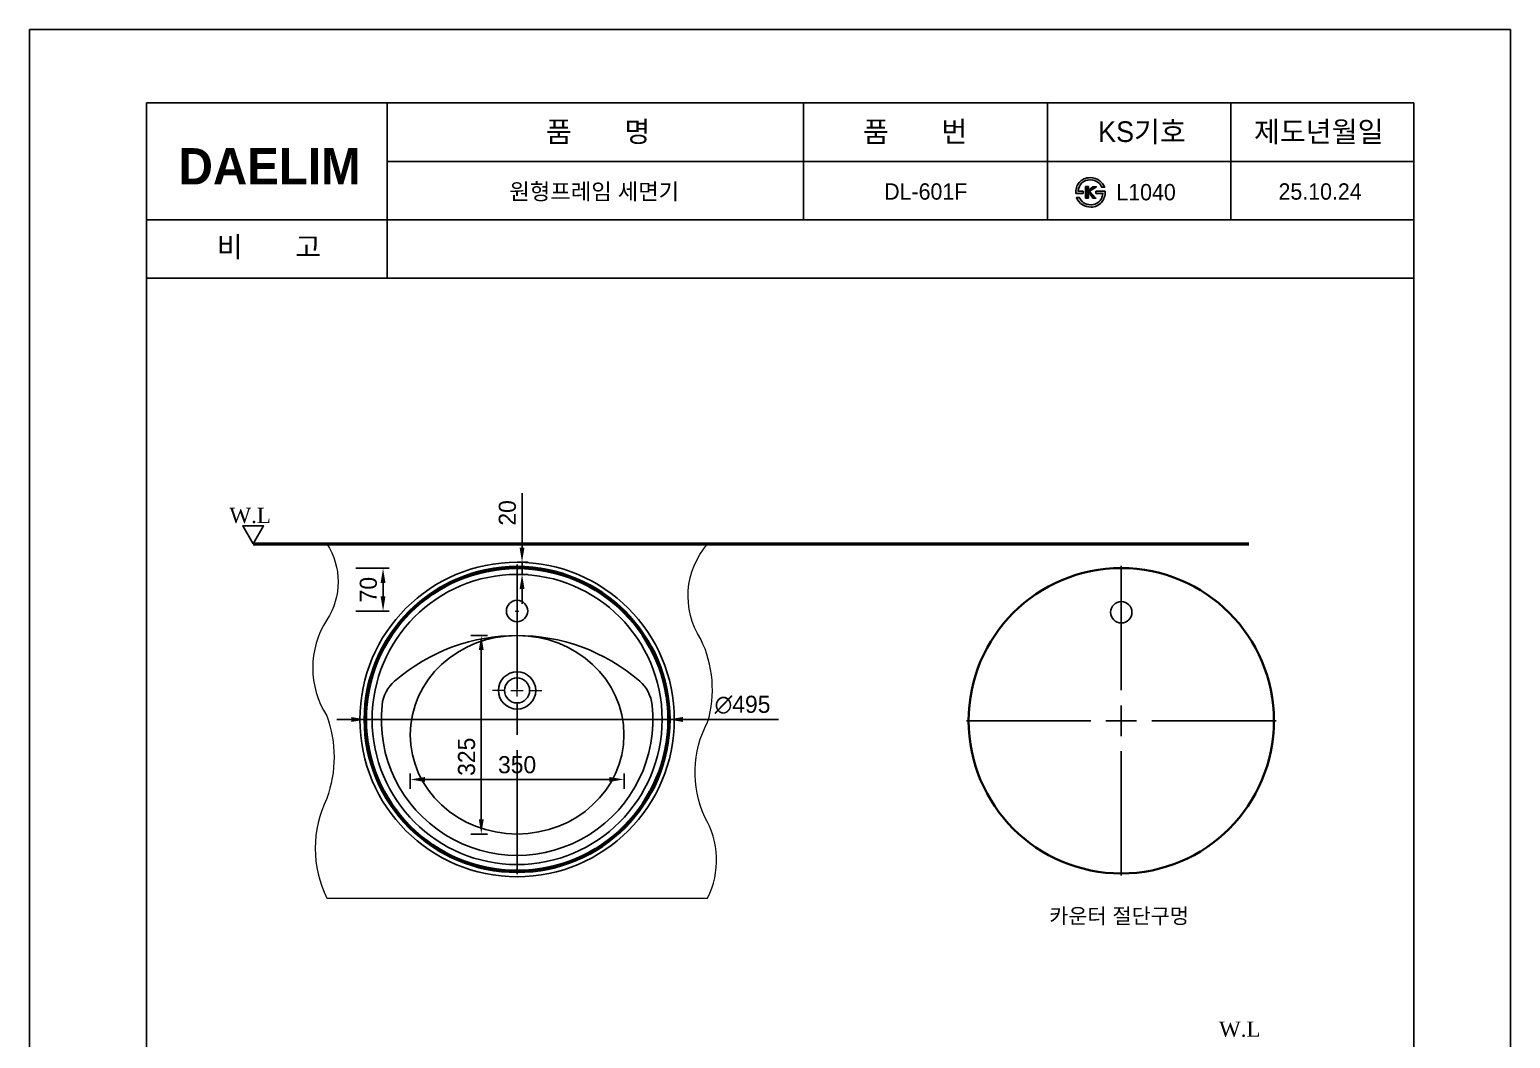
# Model space of a CAD drawing. Header units: millimetres. Extents: x 8119 to 10545, y -178 to 3253.
# Drawn here: x 8119 to 10545, y 1601 to 3253 of the extents above; entities that cross this region are included whole.
import ezdxf
from ezdxf.lldxf.tags import DXFTag

# ---------------------------------------------------------------- set-up
doc = ezdxf.new("R2010")
doc.units = ezdxf.units.MM
doc.header["$LTSCALE"] = 0.2
for name, color, linetype, lineweight in [('AM_3', 6, 'AM_ISO02W050', 20), ('AM_6', 94, 'Continuous', 20), ('CEN', 1, 'CENTER', 5), ('DIM', 3, 'Continuous', 15), ('LINE', 7, 'Continuous', 25), ('OUTLINE', 11, 'Continuous', 35), ('Y', 235, 'Continuous', 50)]:
    doc.layers.add(name, color=color, linetype=linetype, lineweight=lineweight)
doc.layers.add('YA', color=7, linetype='Continuous')
doc.styles.add('h', font='', dxfattribs={"height": 28})
doc.styles.add('STYLE2', font='dutch.ttf', dxfattribs={"height": 25})
doc.styles.add('스타일1', font='txt.shx', dxfattribs={"bigfont": 'ghs.shx'})
doc.styles.get('h').set_extended_font_data('Haansoft Batang')
tags = doc.linetypes.add('AM_ISO02W050', pattern=[7.5, 6, -1.5]).pattern_tags.tags
tags[6:7] = [DXFTag(74, 4), DXFTag(75, 0), DXFTag(340, '0'), DXFTag(46, 1.0), DXFTag(50, 0.0), DXFTag(44, 0.0), DXFTag(45, 0.0)]
tags[4:5] = [DXFTag(74, 4), DXFTag(75, 0), DXFTag(340, '0'), DXFTag(46, 1.0), DXFTag(50, 0.0), DXFTag(44, 0.0), DXFTag(45, 0.0)]
tags = doc.linetypes.add('Amconstr', pattern=[9999, 9999, 0]).pattern_tags.tags
tags[6:7] = [DXFTag(74, 4), DXFTag(75, 0), DXFTag(340, '0'), DXFTag(46, 1.0), DXFTag(50, 0.0), DXFTag(44, 0.0), DXFTag(45, 0.0)]
tags[4:5] = [DXFTag(74, 4), DXFTag(75, 0), DXFTag(340, '0'), DXFTag(46, 1.0), DXFTag(50, 0.0), DXFTag(44, 0.0), DXFTag(45, 0.0)]
tags = doc.linetypes.add('CENTER', pattern=[50.8, 31.75, -6.35, 6.35, -6.35]).pattern_tags.tags
tags[10:11] = [DXFTag(74, 4), DXFTag(75, 0), DXFTag(340, '0'), DXFTag(46, 1.0), DXFTag(50, 0.0), DXFTag(44, 0.0), DXFTag(45, 0.0)]
tags[8:9] = [DXFTag(74, 4), DXFTag(75, 0), DXFTag(340, '0'), DXFTag(46, 1.0), DXFTag(50, 0.0), DXFTag(44, 0.0), DXFTag(45, 0.0)]
tags[6:7] = [DXFTag(74, 4), DXFTag(75, 0), DXFTag(340, '0'), DXFTag(46, 1.0), DXFTag(50, 0.0), DXFTag(44, 0.0), DXFTag(45, 0.0)]
tags[4:5] = [DXFTag(74, 4), DXFTag(75, 0), DXFTag(340, '0'), DXFTag(46, 1.0), DXFTag(50, 0.0), DXFTag(44, 0.0), DXFTag(45, 0.0)]
tags = doc.linetypes.add('CENTER2', pattern=[1.125, 0.75, -0.125, 0.125, -0.125]).pattern_tags.tags
tags[10:11] = [DXFTag(74, 4), DXFTag(75, 0), DXFTag(340, '0'), DXFTag(46, 1.0), DXFTag(50, 0.0), DXFTag(44, 0.0), DXFTag(45, 0.0)]
tags[8:9] = [DXFTag(74, 4), DXFTag(75, 0), DXFTag(340, '0'), DXFTag(46, 1.0), DXFTag(50, 0.0), DXFTag(44, 0.0), DXFTag(45, 0.0)]
tags[6:7] = [DXFTag(74, 4), DXFTag(75, 0), DXFTag(340, '0'), DXFTag(46, 1.0), DXFTag(50, 0.0), DXFTag(44, 0.0), DXFTag(45, 0.0)]
tags[4:5] = [DXFTag(74, 4), DXFTag(75, 0), DXFTag(340, '0'), DXFTag(46, 1.0), DXFTag(50, 0.0), DXFTag(44, 0.0), DXFTag(45, 0.0)]
doc.dimstyles.new('AM_ISO$0', dxfattribs={"dimtxt": 28, "dimasz": 24, "dimexe": 10, "dimexo": 0, "dimgap": 10, "dimtad": 1, "dimdec": 0, "dimdsep": 46, "dimtxsty": 'h', "dimcen": -5, "dimclrd": 256, "dimclre": 256, "dimclrt": 256, "dimadec": 0, "dimazin": 2, "dimtp": 0.1, "dimtm": 0.1, "dimtfac": 0.71, "dimtdec": 0, "dimtmove": 0, "dimatfit": 3, "dimfxl": 0, "dimlwd": -1, "dimlwe": -1, "dimarcsym": 0})
doc.dimstyles.new('AM_ISO$3', dxfattribs={"dimtxt": 28, "dimasz": 24, "dimexe": 10, "dimexo": 0, "dimgap": 10, "dimtad": 1, "dimdec": 0, "dimdsep": 46, "dimtxsty": 'h', "dimcen": 5, "dimclrd": 256, "dimclre": 256, "dimclrt": 256, "dimadec": 0, "dimazin": 2, "dimtp": 0.1, "dimtm": 0.1, "dimtfac": 0.71, "dimtdec": 0, "dimtmove": 0, "dimatfit": 3, "dimfxl": 0, "dimlwd": -1, "dimlwe": -1, "dimarcsym": 0})

# ---------------------------------------------------------------- blocks, each defined once
blk = doc.blocks.new('*U7')
at = {"layer": 'LINE', "color": 0, "linetype": 'CENTER2'}
for p, q in [((0, 50), (0, 253.5)), ((-253.5, 0), (-50, 0)), ((50, 0), (253.5, 0)), ((0, -253.5), (0, -50))]:
    blk.add_line(p, q, dxfattribs=at)
at = {"layer": 'LINE', "color": 0, "linetype": 'Continuous'}
for p, q in [((0, -25), (0, 25)), ((-25, 0), (25, 0))]:
    blk.add_line(p, q, dxfattribs=at)
blk = doc.blocks.new('*U8')
at = {"layer": 'LINE', "color": 0, "linetype": 'CENTER2'}
for p, q in [((0, 50), (0, 253.5)), ((-253.5, 0), (-50, 0)), ((50, 0), (253.5, 0)), ((0, -253.5), (0, -50))]:
    blk.add_line(p, q, dxfattribs=at)
at = {"layer": 'LINE', "color": 0, "linetype": 'Continuous'}
for p, q in [((0, -25), (0, 25)), ((-25, 0), (25, 0))]:
    blk.add_line(p, q, dxfattribs=at)
blk = doc.blocks.new('*D9')
at = {"layer": 'Defpoints', "color": 0}
for p in [(8670.5, 2123.1), (9165.5, 2123.1)]:
    blk.add_point(p, dxfattribs=at)
at = {"layer": 'LINE', "linetype": 'ByBlock'}
for p, q in [((8646.5, 2123.1), (8622.5, 2123.1)), ((8670.5, 2123.1), (9165.5, 2123.1)), ((9345.9, 2123.1), (9189.5, 2123.1))]:
    blk.add_line(p, q, dxfattribs=at)
at = {"layer": 'LINE'}
for points in [[(8646.5, 2127.1), (8646.5, 2119.1), (8670.5, 2123.1)], [(9189.5, 2127.1), (9189.5, 2119.1), (9165.5, 2123.1)]]:
    blk.add_solid(points, dxfattribs=at)
at = {"layer": 'LINE', "insert": (9287.2, 2147.1), "char_height": 28, "attachment_point": 5, "style": 'h'}
blk.add_mtext('∅495', dxfattribs=at)
blk = doc.blocks.new('*D10')
at = {"layer": 'Defpoints', "color": 0}
for p in [(8654, 2370.6), (8654, 2300.7), (8698.4, 2300.7)]:
    blk.add_point(p, dxfattribs=at)
at = {"layer": 'LINE', "linetype": 'ByBlock'}
for p, q in [((8654, 2370.6), (8708.4, 2370.6)), ((8698.4, 2346.6), (8698.4, 2324.7)), ((8654, 2300.7), (8708.4, 2300.7))]:
    blk.add_line(p, q, dxfattribs=at)
at = {"layer": 'LINE'}
for points in [[(8694.4, 2346.6), (8702.4, 2346.6), (8698.4, 2370.6)], [(8694.4, 2324.7), (8702.4, 2324.7), (8698.4, 2300.7)]]:
    blk.add_solid(points, dxfattribs=at)
at = {"layer": 'LINE', "insert": (8674.4, 2335.7), "char_height": 28, "attachment_point": 5, "rotation": 90, "style": 'h'}
blk.add_mtext('70', dxfattribs=at)
blk = doc.blocks.new('*D11')
at = {"layer": 'Defpoints', "color": 0}
for p in [(8842.2, 2260.6), (8859.3, 2260.6), (8842.2, 1935.6)]:
    blk.add_point(p, dxfattribs=at)
at = {"layer": 'LINE', "linetype": 'ByBlock'}
for p, q in [((8842.2, 2260.6), (8869.3, 2260.6)), ((8859.3, 1959.6), (8859.3, 2236.6)), ((8842.2, 1935.6), (8869.3, 1935.6))]:
    blk.add_line(p, q, dxfattribs=at)
at = {"layer": 'LINE'}
for points in [[(8855.3, 2236.6), (8863.3, 2236.6), (8859.3, 2260.6)], [(8855.3, 1959.6), (8863.3, 1959.6), (8859.3, 1935.6)]]:
    blk.add_solid(points, dxfattribs=at)
at = {"layer": 'LINE', "insert": (8835.3, 2062.1), "char_height": 28, "attachment_point": 5, "rotation": 90, "style": 'h'}
blk.add_mtext('325', dxfattribs=at)
blk = doc.blocks.new('*D12')
at = {"layer": 'Defpoints', "color": 0}
for p in [(9093.1, 2024.9), (8743, 2009.5), (9093.1, 2009.5)]:
    blk.add_point(p, dxfattribs=at)
at = {"layer": 'LINE', "linetype": 'ByBlock'}
for p, q in [((8743, 2009.5), (8743, 2034.9)), ((8767, 2024.9), (9069.1, 2024.9)), ((9093.1, 2009.5), (9093.1, 2034.9))]:
    blk.add_line(p, q, dxfattribs=at)
at = {"layer": 'LINE'}
for points in [[(8767, 2028.9), (8767, 2020.9), (8743, 2024.9)], [(9069.1, 2028.9), (9069.1, 2020.9), (9093.1, 2024.9)]]:
    blk.add_solid(points, dxfattribs=at)
at = {"layer": 'LINE', "insert": (8918, 2048.9), "char_height": 28, "attachment_point": 5, "style": 'h'}
blk.add_mtext('350', dxfattribs=at)
blk = doc.blocks.new('*D15')
at = {"layer": 'Defpoints', "color": 0}
for p in [(8918, 2380.6), (8926.1, 2380.6), (8918, 2360.6)]:
    blk.add_point(p, dxfattribs=at)
at = {"layer": 'LINE', "linetype": 'ByBlock'}
for p, q in [((8926.1, 2404.6), (8926.1, 2493.9)), ((8918, 2380.6), (8936.1, 2380.6)), ((8926.1, 2360.6), (8926.1, 2380.6)), ((8918, 2360.6), (8936.1, 2360.6)), ((8926.1, 2336.6), (8926.1, 2312.6))]:
    blk.add_line(p, q, dxfattribs=at)
at = {"layer": 'LINE'}
for points in [[(8922.1, 2404.6), (8930.1, 2404.6), (8926.1, 2380.6)], [(8922.1, 2336.6), (8930.1, 2336.6), (8926.1, 2360.6)]]:
    blk.add_solid(points, dxfattribs=at)
at = {"layer": 'LINE', "insert": (8902.1, 2461.3), "char_height": 28, "attachment_point": 5, "rotation": 90, "style": 'h'}
blk.add_mtext('20', dxfattribs=at)

msp = doc.modelspace()

# ---------------------------------------------------------------- hatches: boundary and pattern name
at = {"layer": 'DIM'}
h = msp.add_hatch(color=0, dxfattribs=at)
h.dxf.hatch_style = 1
edge = h.paths.add_edge_path()
edge.add_spline(control_points=[(9843.3, 3001.5), (9847, 3004.9), (9851.7, 3006.5), (9857.3, 3006.5)], knot_values=[9, 9, 9, 9, 10, 10, 10, 10], degree=3, periodic=0)
edge.add_spline(control_points=[(9857.3, 3006.5), (9861.9, 3006.5), (9866.1, 3005.1), (9869.8, 3002.2)], knot_values=[8, 8, 8, 8, 9, 9, 9, 9], degree=3, periodic=0)
edge.add_spline(control_points=[(9869.8, 3002.2), (9872.7, 2999.8), (9874.7, 2997.2), (9875.6, 2994.4)], knot_values=[7, 7, 7, 7, 8, 8, 8, 8], degree=3, periodic=0)
edge.add_spline(control_points=[(9875.6, 2994.4), (9875.6, 2994.4), (9880.3, 2994.4), (9880.3, 2994.4)], knot_values=[6.00001, 6.00001, 6.00001, 6.00001, 7, 7, 7, 7], degree=3, periodic=0)
edge.add_spline(control_points=[(9880.3, 2994.4), (9878.5, 2998.9), (9875.9, 3002.5), (9872.4, 3005.2)], knot_values=[5, 5, 5, 5, 6, 6, 6, 6], degree=3, periodic=0)
edge.add_spline(control_points=[(9872.4, 3005.2), (9868.2, 3008.5), (9863, 3010.2), (9856.9, 3010.3)], knot_values=[4, 4, 4, 4, 5, 5, 5, 5], degree=3, periodic=0)
edge.add_spline(control_points=[(9856.9, 3010.3), (9852.9, 3010.3), (9849.3, 3009.5), (9846.1, 3008)], knot_values=[3, 3, 3, 3, 4, 4, 4, 4], degree=3, periodic=0)
edge.add_spline(control_points=[(9846.1, 3008), (9843.1, 3006.6), (9840.6, 3004.6), (9838.5, 3002.1)], knot_values=[2, 2, 2, 2, 3, 3, 3, 3], degree=3, periodic=0)
edge.add_spline(control_points=[(9838.5, 3002.1), (9836.5, 2999.7), (9835.1, 2996.9), (9834.1, 2993.8)], knot_values=[1, 1, 1, 1, 2, 2, 2, 2], degree=3, periodic=0)
edge.add_spline(control_points=[(9834.1, 2993.8), (9833.2, 2990.8), (9832.9, 2987.6), (9833, 2984.3)], knot_values=[0, 0, 0, 0, 1, 1, 1, 1], degree=3, periodic=0)
edge.add_spline(control_points=[(9833, 2984.3), (9833, 2984.3), (9833, 2984.3), (9833, 2984.3), (9833, 2984.3), (9845, 2984.3), (9845, 2984.3), (9845, 2984.3), (9845, 2987.8), (9845, 2987.8), (9845, 2987.8), (9837.2, 2987.8), (9837.2, 2987.8)], knot_values=[11.00004, 11.00004, 11.00004, 11.00004, 12, 12, 12, 13, 13, 13, 14, 14, 14, 14.99996, 14.99996, 14.99996, 14.99996], degree=3, periodic=0)
edge.add_spline(control_points=[(9837.2, 2987.8), (9837.2, 2987.8), (9837.2, 2987.8), (9837.2, 2987.8)], knot_values=[11, 11, 11, 11, 11.00004, 11.00004, 11.00004, 11.00004], degree=3, periodic=0)
edge.add_spline(control_points=[(9837.2, 2987.8), (9837.5, 2993.5), (9839.5, 2998.1), (9843.3, 3001.5)], knot_values=[10, 10, 10, 10, 11, 11, 11, 11], degree=3, periodic=0)
h = msp.add_hatch(color=0, dxfattribs=at)
h.dxf.hatch_style = 1
edge = h.paths.add_edge_path()
edge.add_spline(control_points=[(9858.2, 2965.9), (9853.2, 2965.6), (9848.9, 2966.9), (9845.3, 2969.7)], knot_values=[8, 8, 8, 8, 9, 9, 9, 9], degree=3, periodic=0)
edge.add_spline(control_points=[(9845.3, 2969.7), (9842.8, 2971.7), (9840.6, 2974.4), (9838.8, 2977.8)], knot_values=[7, 7, 7, 7, 8, 8, 8, 8], degree=3, periodic=0)
edge.add_spline(control_points=[(9838.8, 2977.8), (9838.8, 2977.8), (9834.4, 2977.8), (9834.4, 2977.8)], knot_values=[6.00001, 6.00001, 6.00001, 6.00001, 7, 7, 7, 7], degree=3, periodic=0)
edge.add_spline(control_points=[(9834.4, 2977.8), (9836.5, 2972.6), (9839.7, 2968.6), (9844, 2965.8)], knot_values=[5, 5, 5, 5, 6, 6, 6, 6], degree=3, periodic=0)
edge.add_spline(control_points=[(9844, 2965.8), (9848.1, 2963.2), (9852.8, 2961.9), (9858.2, 2962)], knot_values=[4, 4, 4, 4, 5, 5, 5, 5], degree=3, periodic=0)
edge.add_spline(control_points=[(9858.2, 2962), (9861.5, 2962), (9864.6, 2962.6), (9867.5, 2964)], knot_values=[3, 3, 3, 3, 4, 4, 4, 4], degree=3, periodic=0)
edge.add_spline(control_points=[(9867.5, 2964), (9870.4, 2965.3), (9872.9, 2967.1), (9875, 2969.5)], knot_values=[2, 2, 2, 2, 3, 3, 3, 3], degree=3, periodic=0)
edge.add_spline(control_points=[(9875, 2969.5), (9877.1, 2971.8), (9878.7, 2974.6), (9879.8, 2977.7)], knot_values=[1, 1, 1, 1, 2, 2, 2, 2], degree=3, periodic=0)
edge.add_spline(control_points=[(9879.8, 2977.7), (9881, 2980.9), (9881.5, 2984.3), (9881.4, 2987.8)], knot_values=[0, 0, 0, 0, 1, 1, 1, 1], degree=3, periodic=0)
edge.add_spline(control_points=[(9881.4, 2987.8), (9881.4, 2987.8), (9881.4, 2987.8), (9881.4, 2987.8), (9881.4, 2987.8), (9866, 2987.8), (9866, 2987.8), (9866, 2987.8), (9866, 2984.3), (9866, 2984.3), (9866, 2984.3), (9877.2, 2984.3), (9877.2, 2984.3)], knot_values=[11.00004, 11.00004, 11.00004, 11.00004, 12, 12, 12, 13, 13, 13, 14, 14, 14, 14.99996, 14.99996, 14.99996, 14.99996], degree=3, periodic=0)
edge.add_spline(control_points=[(9877.2, 2984.3), (9877.2, 2984.3), (9877.2, 2984.3), (9877.2, 2984.3)], knot_values=[11, 11, 11, 11, 11.00004, 11.00004, 11.00004, 11.00004], degree=3, periodic=0)
edge.add_spline(control_points=[(9877.2, 2984.3), (9876.7, 2978.3), (9874.4, 2973.6), (9870.2, 2970.1)], knot_values=[10, 10, 10, 10, 11, 11, 11, 11], degree=3, periodic=0)
edge.add_spline(control_points=[(9870.2, 2970.1), (9866.6, 2967.3), (9862.6, 2965.9), (9858.2, 2965.9)], knot_values=[9, 9, 9, 9, 10, 10, 10, 10], degree=3, periodic=0)
h = msp.add_hatch(color=0, dxfattribs=at)
h.dxf.hatch_style = 1
h.paths.add_polyline_path([(9853.7, 2988.9), (9853.7, 2995.6), (9849.3, 2995.6), (9849.3, 2976.7), (9853.7, 2976.7), (9853.7, 2983.4), (9855.8, 2985.2), (9861.2, 2976.7), (9866.2, 2976.7), (9855.8, 2988), (9866.8, 2995.4), (9860.9, 2995.4)])

# ---------------------------------------------------------------- linework, layer by layer
at = {"color": 0}
msp.add_lwpolyline([(8485.6, 2410.6), (8502.6, 2440.1), (8468.5, 2440.1)], close=True, dxfattribs=at)
at = {"layer": 'AM_3', "color": 0}
msp.add_line((8606.1, 1830.6), (9230, 1830.6), dxfattribs=at)
for points in [[(8606.1, 2410.6, -0.301526), (8606.1, 2286.1, 0.290705), (8606.1, 2129.2, -0.178283), (8606.1, 1993.9, 0.229994), (8606.1, 1830.6)], [(9230, 1830.6, 0.25585), (9225.2, 1964.1, -0.235045), (9230, 2118.5, 0.188797), (9218.8, 2254.7, -0.333859), (9230, 2410.6, -1)]]:
    msp.add_lwpolyline(points, format="xyb", dxfattribs=at)
at = {"layer": 'CEN', "color": 0}
for p, q in [((8918, 2306.7), (8918, 2313.7)), ((8915, 2300.7), (8921, 2300.7)), ((8918, 2297.7), (8918, 2303.7)), ((8918, 2294.7), (8918, 2287.7)), ((8918, 2190.6), (8918, 2211.1)), ((8898, 2170.6), (8877.5, 2170.6)), ((8908, 2170.6), (8928, 2170.6)), ((8918, 2160.6), (8918, 2180.6)), ((8938, 2170.6), (8958.5, 2170.6)), ((8918, 2150.6), (8918, 2130.1))]:
    msp.add_line(p, q, dxfattribs=at)
at = {"layer": 'LINE', "linetype": 'Amconstr'}
msp.add_line((10386.9, -35.3), (10386.9, 3132.7), dxfattribs=at)
at = {"layer": 'LINE'}
for centre in [(8918, 2300.7), (9907.6, 2298.7)]:
    msp.add_circle(centre, 17.5, dxfattribs=at)
at = {"layer": 'LINE', "color": 0}
for radius in [30.5, 20.5]:
    msp.add_circle((8918, 2170.6), radius, dxfattribs=at)
for centre, radius, start, end in [((8918, 1953.7), 306.9, 49.1238, 130.8762), ((8756.5, 2140.4), 60, 130.8762, 173.8931), ((9079.6, 2140.4), 60, 6.1069, 49.1238), ((8918, 2123.1), 222.5, 173.8931, 6.1069)]:
    msp.add_arc(centre, radius, start, end, dxfattribs=at)
msp.add_ellipse((8918, 2098.1), major_axis=(-175, 0), ratio=0.928477, dxfattribs=at)
at = {"layer": 'OUTLINE', "color": 1}
for centre in [(8918, 2123.1), (9907.6, 2121)]:
    msp.add_circle(centre, 250, dxfattribs=at)
at = {"layer": 'OUTLINE', "color": 0}
msp.add_circle((8918, 2123.1), 247.5, dxfattribs=at)
at = {"layer": 'Y', "color": 0}
msp.add_line((8485.6, 2410.6), (10116.6, 2410.6), dxfattribs=at)
at = {"layer": 'YA', "color": 7}
for p, q in [((10386.9, 3132.7), (8310.9, 3132.7)), ((8310.9, 2062.5), (8310.9, 3132.7)), ((8705.3, 2845.4), (8705.3, 3132.7)), ((9386.9, 2941), (9386.9, 3132.3)), ((9786.9, 2941), (9786.9, 3132.3)), ((10086.9, 2941), (10086.9, 3132.3)), ((10386.9, 3036.7), (8705.3, 3036.7)), ((10386.9, 2941), (8310.9, 2941)), ((10386.9, 2845.4), (8310.9, 2845.4)), ((8310.9, -35.3), (8310.9, 2062.5))]:
    msp.add_line(p, q, dxfattribs=at)
at = {"layer": 'YA', "color": 0}
msp.add_line((8606.1, 2410.6), (9230, 2410.6), dxfattribs=at)
msp.add_lwpolyline([(8119.5, -177.8), (10545, -177.8), (10545, 3252.5), (8119.5, 3252.5)], close=True, dxfattribs=at)
at = {"layer": 'YA', "color": 7}
msp.add_lwpolyline([(9853.7, 2988.9), (9860.9, 2995.4), (9866.8, 2995.4), (9855.8, 2988), (9866.2, 2976.7), (9861.2, 2976.7), (9855.8, 2985.2), (9853.7, 2983.4), (9853.7, 2976.7), (9849.3, 2976.7), (9849.3, 2995.6), (9853.7, 2995.6), (9853.7, 2988.9)], close=True, dxfattribs=at)
at = {"layer": 'YA', "color": 0}
for radius in [257.5, 237.5]:
    msp.add_circle((8918, 2123.1), radius, dxfattribs=at)
at = {"layer": 'YA', "color": 7}
for points in [[(9833, 2984.3), (9832.9, 2987.6), (9833.2, 2990.8), (9834.1, 2993.8), (9835.1, 2996.9), (9836.5, 2999.7), (9838.5, 3002.1), (9840.6, 3004.6), (9843.1, 3006.6), (9846.1, 3008), (9849.3, 3009.5), (9852.9, 3010.3), (9856.9, 3010.3), (9863, 3010.2), (9868.2, 3008.5), (9872.4, 3005.2), (9875.9, 3002.5), (9878.5, 2998.9), (9880.3, 2994.4), (9880.3, 2994.4), (9875.6, 2994.4), (9875.6, 2994.4), (9874.7, 2997.2), (9872.7, 2999.8), (9869.8, 3002.2), (9866.1, 3005.1), (9861.9, 3006.5), (9857.3, 3006.5), (9851.7, 3006.5), (9847, 3004.9), (9843.3, 3001.5), (9839.5, 2998.1), (9837.5, 2993.5), (9837.2, 2987.8), (9837.2, 2987.8), (9845, 2987.8), (9845, 2987.8), (9845, 2987.8), (9845, 2984.3), (9845, 2984.3), (9845, 2984.3), (9833, 2984.3), (9833, 2984.3), (9833, 2984.3), (9833, 2984.3), (9833, 2984.3)], [(9881.4, 2987.8), (9881.5, 2984.3), (9881, 2980.9), (9879.8, 2977.7), (9878.7, 2974.6), (9877.1, 2971.8), (9875, 2969.5), (9872.9, 2967.1), (9870.4, 2965.3), (9867.5, 2964), (9864.6, 2962.6), (9861.5, 2962), (9858.2, 2962), (9852.8, 2961.9), (9848.1, 2963.2), (9844, 2965.8), (9839.7, 2968.6), (9836.5, 2972.6), (9834.4, 2977.8), (9834.4, 2977.8), (9838.8, 2977.8), (9838.8, 2977.8), (9840.6, 2974.4), (9842.8, 2971.7), (9845.3, 2969.7), (9848.9, 2966.9), (9853.2, 2965.6), (9858.2, 2965.9), (9862.6, 2965.9), (9866.6, 2967.3), (9870.2, 2970.1), (9874.4, 2973.6), (9876.7, 2978.3), (9877.2, 2984.3), (9877.2, 2984.3), (9866, 2984.3), (9866, 2984.3), (9866, 2984.3), (9866, 2987.8), (9866, 2987.8), (9866, 2987.8), (9881.4, 2987.8), (9881.4, 2987.8), (9881.4, 2987.8), (9881.4, 2987.8), (9881.4, 2987.8)]]:
    msp.add_open_spline(points, degree=3, knots=[0, 0, 0, 0, 1, 1, 1, 2, 2, 2, 3, 3, 3, 4, 4, 4, 5, 5, 5, 6, 6, 6, 7, 7, 7, 8, 8, 8, 9, 9, 9, 10, 10, 10, 11, 11, 11, 12, 12, 12, 13, 13, 13, 14, 14, 14, 15, 15, 15, 15], dxfattribs=at)

# ---------------------------------------------------------------- block references
at = {"layer": 'LINE', "color": 1, "linetype": 'CENTER2'}
for name, p in [('*U8', (8918, 2123.1)), ('*U7', (9907.6, 2121))]:
    msp.add_blockref(name, p, dxfattribs=at)

# ---------------------------------------------------------------- texts
at = {"layer": 'AM_6', "color": 0, "char_height": 25, "attachment_point": 1, "style": 'STYLE2'}
for s, insert, width in [('W.L', (8446.6, 2469.7), 83.2), ('{\\fGulim|b0|i0|c129|p50;카운터} {\\fGulim|b0|i0|c129|p50;절단구멍}', (9789.6, 1814), 279.749), ('W.L', (10067.6, 1628.6), 83.2)]:
    msp.add_mtext(s, dxfattribs=dict(at, insert=insert, width=width))
at = {"layer": 'DIM', "color": 0, "char_height": 33.819, "attachment_point": 1, "style": '스타일1'}
for s, insert in [('{\\fGulim|b0|i0|c129|p50;품       명}', (8965.2, 3102.4)), ('{\\fGulim|b0|i0|c129|p50;품       번}', (9484.6, 3102.4)), ('{\\fGulim|b0|i0|c129|p50;KS기호}', (9869.6, 3102.4)), ('{\\fGulim|b0|i0|c129|p50;제도년월일}', (10125, 3102.4)), ('{\\fGulim|b0|i0|c129|p50;비       고}', (8425.9, 2913.7))]:
    msp.add_mtext(s, dxfattribs=dict(at, insert=insert))
at = {"layer": 'DIM', "color": 0, "char_height": 26.746, "attachment_point": 1, "style": '스타일1'}
for s, insert, width in [('{\\fGulim|b0|i0|c129|p50;원형프레임 세면기}', (8905.2, 3000.9), 396.735), ('{\\fGulim|b0|i0|c129|p50;DL-601F}', (9519.3, 3000.9), 168.306), ('{\\fGulim|b0|i0|c129|p50;L1040}', (9899.6, 2999.8), 168.306), ('{\\fGulim|b0|i0|c129|p50;25.10.24}', (10165.2, 3000.9), 168.306)]:
    msp.add_mtext(s, dxfattribs=dict(at, insert=insert, width=width))
at = {"layer": 'YA', "color": 7, "insert": (8363.6, 3058.5), "char_height": 59.437, "width": 290.871, "attachment_point": 1, "style": 'h'}
msp.add_mtext('{\\fHYGraphic-Medium|b1|i0|c129|p18;DAELIM}', dxfattribs=at)

# ---------------------------------------------------------------- dimensions: what is measured, and where the dimension line sits
at = {"layer": 'LINE'}
for base, p1, p2, picture, middle in [((8926.1, 2380.6), (8918, 2360.6), (8918, 2380.6), '*D15', (8902.1, 2461.3)), ((8698.4, 2300.7), (8654, 2370.6), (8654, 2300.7), '*D10', (8674.4, 2335.7))]:
    dim = msp.add_linear_dim(base=base, p1=p1, p2=p2, angle=90, dimstyle='AM_ISO$0', dxfattribs=at)
    dim.commit()
    dim.dimension.update_dxf_attribs({"geometry": picture, "text_midpoint": middle})
dim = msp.add_linear_dim(base=(8859.3, 2260.6), p1=(8842.2, 1935.6), p2=(8842.2, 2260.6), angle=90, dimstyle='AM_ISO$0', dxfattribs=at)
dim.commit()
dim.dimension.update_dxf_attribs({"geometry": '*D11', "text_midpoint": (8859.3, 2062.1), "dimtype": 160})
dim = msp.add_diameter_dim_2p(p1=(8670.5, 2123.1), p2=(9165.5, 2123.1), dimstyle='AM_ISO$3', dxfattribs=at)
dim.commit()
dim.dimension.update_dxf_attribs({"geometry": '*D9', "text_midpoint": (9287.2, 2123.1), "dimtype": 163})
dim = msp.add_linear_dim(base=(9093.1, 2024.9), p1=(8743, 2009.5), p2=(9093.1, 2009.5), dimstyle='AM_ISO$0', dxfattribs=at)
dim.commit()
dim.dimension.update_dxf_attribs({"geometry": '*D12', "text_midpoint": (8918, 2024.9), "dimtype": 160})

doc.saveas('drawing.dxf')
